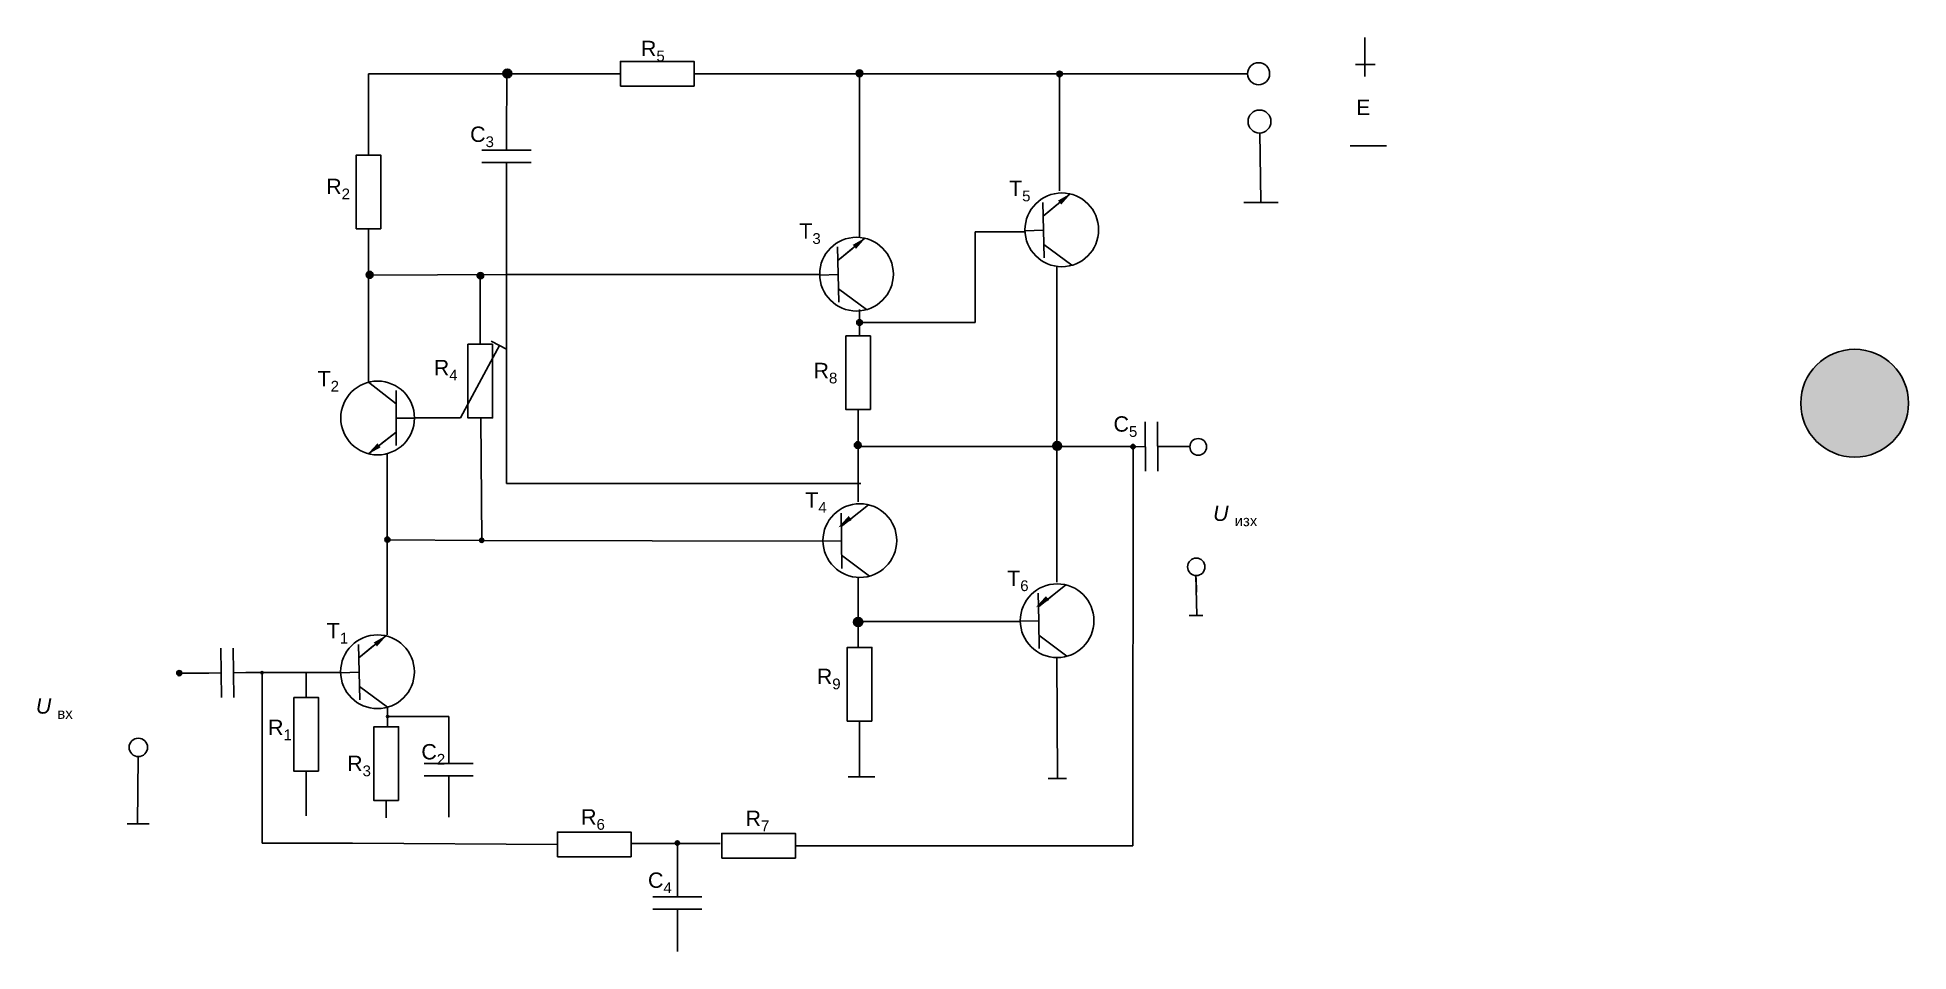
# Model space of a CAD drawing. Header units: millimetres. Extents: x -753 to 1481, y 687 to 1708.
# Drawn here: x -753 to -448.3, y 686.7 to 835.5 of the extents above; entities outside this region: 1.
import ezdxf

# ---------------------------------------------------------------- set-up
doc = ezdxf.new("R2010")
doc.units = ezdxf.units.MM
doc.styles.get("Standard").update_dxf_attribs({"font": 'arial.ttf'})

# ---------------------------------------------------------------- blocks, each defined once
blk = doc.blocks.new('Постоянен кондензатор')
for p, q in [((8, 0), (0, 0)), ((4, 0), (4, 2)), ((0, -2), (8, -2)), ((4, -2), (4, -4))]:
    blk.add_line(p, q)
blk = doc.blocks.new('Резистир_постоянен')
blk.add_lwpolyline([(-12, -2), (0, -2), (0, 2), (-12, 2)], close=True)
blk = doc.blocks.new('PNP транзистор')
for p, q in [((-5.81, 4.5), (-2.32, 0)), ((2.32, 0), (5.81, 4.5)), ((0, 0), (-4.5, 0)), ((-4.16, 2.37), (-2.32, 0)), ((0, 0), (0, -3)), ((0, 0), (4.5, 0))]:
    blk.add_line(p, q)
blk.add_circle((0, 3), 6)
blk.add_solid([(-4.78, 2.51), (-4.12, 3.02), (-5.98, 4.74)])
blk = doc.blocks.new('Резистор_постоянен')
blk.add_lwpolyline([(-12, -2), (0, -2), (0, 2), (-12, 2)], close=True)
blk = doc.blocks.new('NPN транзистор')
for p, q in [((-5.81, 4.5), (-2.32, 0)), ((-5.81, 4.5), (-5.69, 4.35)), ((2.32, 0), (5.81, 4.5)), ((0, 0), (-4.5, 0)), ((-4.16, 2.37), (-2.32, 0)), ((0, 0), (0, -3)), ((0, 0), (4.5, 0))]:
    blk.add_line(p, q)
blk.add_circle((0, 3), 6)
blk.add_solid([(-3.37, 1.74), (-4.03, 1.23), (-2.17, -0.49)])

msp = doc.modelspace()

# ---------------------------------------------------------------- hatches: boundary and pattern name
h = msp.add_hatch(color=256)
h.dxf.hatch_style = 1
h.paths.add_polyline_path([(-677.21, 829.59, 0.015671), (-677.21, 829.55), (-676.63, 829.55, -1), (-676.48, 829.55), (-675.78, 829.55, 0.015671), (-675.77, 829.59, 1)])
h.paths.add_polyline_path([(-675.78, 829.55), (-676.48, 829.55, -0.416543), (-676.55, 829.48), (-676.56, 828.88, 0.421581)])
h.paths.add_polyline_path([(-676.55, 829.48, -0.411888), (-676.63, 829.55), (-677.21, 829.55, 0.370804), (-676.56, 828.88)])
h = msp.add_hatch(color=256)
h.dxf.hatch_style = 1
h.paths.add_polyline_path([(-676.63, 829.55), (-676.55, 829.55), (-676.48, 829.55, 1)])
h.paths.add_polyline_path([(-676.55, 829.55), (-676.63, 829.55, 0.411888), (-676.55, 829.48)])
h.paths.add_polyline_path([(-676.48, 829.55), (-676.55, 829.55), (-676.55, 829.48, 0.416543)])
h = msp.add_hatch(color=256)
h.dxf.hatch_style = 1
h.paths.add_polyline_path([(-619.69, 829.63, 0.037065), (-619.68, 829.55), (-618.6, 829.55, 0.037065), (-618.59, 829.63, 1)])
h.paths.add_polyline_path([(-619.14, 829.55), (-619.68, 829.55, 0.374348), (-619.14, 829.08)])
h.paths.add_polyline_path([(-618.6, 829.55), (-619.14, 829.55), (-619.14, 829.08, 0.36855)])
h = msp.add_hatch(color=256)
h.dxf.hatch_style = 1
h.paths.add_polyline_path([(-586.12, 829.54, 1), (-587, 829.54, 1)])
h = msp.add_hatch(color=256)
h.dxf.hatch_style = 1
h.paths.add_polyline_path([(-699.1, 797.36), (-699.1, 796.93, -0.414214), (-699.02, 796.85, -0.411888), (-699.1, 796.78), (-698.34, 796.78, 0.020372), (-698.34, 796.83, 0.519554)])
h.paths.add_polyline_path([(-699.1, 797.36, 0.316176), (-699.47, 796.83, 0.316176), (-699.1, 796.29), (-699.1, 796.78, -0.414214), (-699.17, 796.85, -0.414214), (-699.1, 796.93)])
h.paths.add_polyline_path([(-699.02, 796.85, 0.414214), (-699.1, 796.93), (-699.1, 796.78), (-699.1, 796.78, 0.411888)])
h.paths.add_polyline_path([(-698.34, 796.78), (-699.1, 796.78), (-699.1, 796.29, 0.493954)])
h = msp.add_hatch(color=256)
h.dxf.hatch_style = 1
h.paths.add_polyline_path([(-699.1, 796.93), (-699.1, 796.85), (-699.02, 796.85, 0.414005)])
h.paths.add_polyline_path([(-699.1, 796.93, 0.414214), (-699.17, 796.85, 0.414214), (-699.1, 796.78)])
h = msp.add_hatch(color=256)
h.dxf.hatch_style = 1
h.paths.add_polyline_path([(-681.35, 796.85), (-680.99, 796.85, -0.04899), (-680.99, 796.87, -1), (-680.84, 796.87, -0.046999), (-680.84, 796.85), (-680.38, 796.85, 0.715719)])
h.paths.add_polyline_path([(-680.99, 796.87, 0.04899), (-680.99, 796.85), (-680.84, 796.85, 0.046999), (-680.84, 796.87, 1)], flags=17)
h.paths.add_polyline_path([(-680.84, 796.85), (-680.91, 796.85), (-680.91, 796.79, 0.360202)], flags=17)
h.paths.add_polyline_path([(-680.35, 796.69, 0.083285), (-680.38, 796.85), (-680.84, 796.85, -0.360202), (-680.91, 796.79), (-680.91, 796.18, 0.442378)])
h.paths.add_polyline_path([(-680.91, 796.79, -0.35796), (-680.99, 796.85), (-681.35, 796.85, 0.081285), (-681.38, 796.69, 0.386599), (-680.91, 796.18)])
h = msp.add_hatch(color=256)
h.dxf.hatch_style = 1
h.paths.add_polyline_path([(-680.91, 796.87), (-680.99, 796.87, 0.414005), (-680.91, 796.79)])
h = msp.add_hatch(color=256)
h.dxf.hatch_style = 1
h.paths.add_polyline_path([(-619.14, 789.54), (-619.14, 789.44, -0.402661), (-618.82, 789.1), (-618.67, 789.1, 0.401086)])
h.paths.add_polyline_path([(-619.14, 789.44, 0.429788), (-619.49, 789.1, 0.429788), (-619.14, 788.77)], flags=17)
h.paths.add_polyline_path([(-619.14, 789.44), (-619.14, 789.1), (-618.82, 789.1, 0.402661)], flags=17)
h.paths.add_polyline_path([(-618.82, 789.1), (-619.14, 789.1), (-619.14, 788.77, 0.394968)], flags=17)
h.paths.add_polyline_path([(-618.67, 789.08, 0.011882), (-618.67, 789.1), (-618.82, 789.1, -0.394968), (-619.14, 788.77), (-619.14, 788.61, 0.414945)])
h.paths.add_polyline_path([(-619.49, 789.1, -0.429788), (-619.14, 789.44), (-619.14, 789.54, 0.413483), (-619.6, 789.08, 0.413483), (-619.14, 788.61), (-619.14, 788.77, -0.429788)])
h = msp.add_hatch(color=256)
h.dxf.hatch_style = 1
h.paths.add_polyline_path([(-448.3, 775.94, 1), (-465.86, 775.94, 1)])
h = msp.add_hatch(color=256)
h.dxf.hatch_style = 1
h.paths.add_polyline_path([(-618.86, 769.12, 0.380841), (-619.36, 769.68), (-619.36, 768.88), (-618.92, 768.88, 0.112717)])
h.paths.add_polyline_path([(-618.92, 768.88), (-619.36, 768.88), (-619.36, 768.56, 0.257088)])
h.paths.add_polyline_path([(-619.36, 769.68, 0.448393), (-619.99, 769.12, 0.448393), (-619.36, 768.56), (-619.36, 768.88)])
h = msp.add_hatch(color=256)
h.dxf.hatch_style = 1
h.paths.add_polyline_path([(-587, 769.68), (-587, 768.88), (-586.25, 768.88, 0.037019), (-586.25, 768.98, 0.434297)])
h.paths.add_polyline_path([(-586.25, 768.88), (-587, 768.88), (-587, 768.28, 0.390992)])
h.paths.add_polyline_path([(-587, 768.88), (-587.64, 768.88, 0.352249), (-587, 768.28)])
h.paths.add_polyline_path([(-587, 769.68, 0.394412), (-587.65, 768.98, 0.037019), (-587.64, 768.88), (-587, 768.88)])
h = msp.add_hatch(color=256)
h.dxf.hatch_style = 1
h.paths.add_polyline_path([(-574.96, 768.87, 1), (-574.24, 768.87, 1)])
h = msp.add_hatch(color=256)
h.dxf.hatch_style = 1
h.paths.add_polyline_path([(-696.04, 754.15), (-696.04, 753.33, 0.427232), (-695.61, 753.74, 0.427232)])
h.paths.add_polyline_path([(-696.04, 754.15, 0.401314), (-696.44, 753.74, 0.401314), (-696.04, 753.33)])
h = msp.add_hatch(color=256)
h.dxf.hatch_style = 1
h.paths.add_polyline_path([(-680.63, 753.97), (-680.63, 753.59), (-680.33, 753.59, 0.027118), (-680.33, 753.63, 0.375897)])
h.paths.add_polyline_path([(-680.63, 753.97, 0.453597), (-681.02, 753.63, 0.011023), (-681.02, 753.61), (-680.63, 753.61)])
h.paths.add_polyline_path([(-680.33, 753.59), (-680.63, 753.59), (-680.63, 753.61), (-681.02, 753.61, 0.9265)])
h = msp.add_hatch(color=256)
h.dxf.hatch_style = 1
h.paths.add_polyline_path([(-619.36, 741.06), (-619.36, 740.43), (-618.63, 740.43, 0.368006)])
h.paths.add_polyline_path([(-618.62, 740.32, 0.037021), (-618.63, 740.43), (-619.36, 740.43), (-619.36, 739.57, 0.410622)])
h.paths.add_polyline_path([(-619.36, 740.43), (-619.36, 741.06, 0.417815), (-620.11, 740.32, 0.417815), (-619.36, 739.57)])
h = msp.add_hatch(color=256)
h.dxf.hatch_style = 1
h.paths.add_polyline_path([(-730.34, 732.01, 1), (-729.5, 732.01, 1)])
h.paths.add_polyline_path([(-729.8, 732.06, -0.112495), (-729.79, 732.03, -0.140939), (-729.81, 731.99, -0.875304), (-730.14, 732.04, -0.926001)], flags=16)
h = msp.add_hatch(color=256)
h.dxf.hatch_style = 1
h.paths.add_polyline_path([(-729.8, 732.06, 0.926001), (-730.14, 732.04, 0.875304), (-729.81, 731.99, -0.752941), (-729.94, 732.03, -0.797762)])
h = msp.add_hatch(color=256)
h.dxf.hatch_style = 1
h.paths.add_polyline_path([(-729.94, 732.03, 1), (-729.79, 732.03, 1)])
h = msp.add_hatch(color=256)
h.dxf.hatch_style = 1
h.paths.add_polyline_path([(-716.62, 732.08, 1), (-716.28, 732.08, 1)])
h = msp.add_hatch(color=256)
h.dxf.hatch_style = 1
h.paths.add_polyline_path([(-709.31, 732.09), (-709.24, 732.09), (-709.17, 732.09, 0.967501)])
h.paths.add_polyline_path([(-709.17, 732.08, 0.008258), (-709.17, 732.09), (-709.24, 732.09), (-709.24, 732.01, 0.41547)])
h.paths.add_polyline_path([(-709.24, 732.09), (-709.31, 732.09, 0.008258), (-709.31, 732.08, 0.412958), (-709.24, 732.01)])
h = msp.add_hatch(color=256)
h.dxf.hatch_style = 1
h.paths.add_polyline_path([(-696, 725.04, 0.414703), (-696.07, 724.96, 0.413724), (-696, 724.89)])
h.paths.add_polyline_path([(-696, 725.04), (-696, 724.96), (-695.92, 724.96, 0.414214)])
h.paths.add_polyline_path([(-695.92, 724.96), (-696, 724.96), (-696, 724.89, 0.414214)])
h = msp.add_hatch(color=256)
h.dxf.hatch_style = 1
h.paths.add_polyline_path([(-649.15, 704.35, 0.044145), (-649.15, 704.29), (-648.81, 704.29), (-648.47, 704.29, 0.044145), (-648.46, 704.35, 1)])
h.paths.add_polyline_path([(-648.47, 704.29), (-648.81, 704.29), (-648.81, 704, 0.363188)])
h.paths.add_polyline_path([(-648.81, 704.29), (-649.15, 704.29, 0.363659), (-648.81, 704)])

# ---------------------------------------------------------------- linework, layer by layer
for p, q in [((-536.85, 835.46), (-536.85, 829.11)), ((-699.1, 816.32), (-699.1, 829.55)), ((-699.1, 829.55), (-676.55, 829.55)), ((-676.55, 829.55), (-676.63, 819.12)), ((-676.55, 829.55), (-658.07, 829.55)), ((-646.07, 829.55), (-617.16, 829.55)), ((-619.14, 829.55), (-619.14, 802.97)), ((-617.16, 829.55), (-555.97, 829.55)), ((-586.56, 829.55), (-586.56, 810.49)), ((-538.37, 831.07), (-535.19, 831.07)), ((-553.81, 808.79), (-553.93, 819.99)), ((-539.26, 817.82), (-533.3, 817.82)), ((-533.3, 817.82), (-533.3, 817.82)), ((-533.3, 817.82), (-533.3, 817.82)), ((-676.63, 813.12), (-676.63, 801.55)), ((-556.53, 808.58), (-550.98, 808.58)), ((-699.1, 789.38), (-699.1, 804.32)), ((-676.63, 796.87), (-676.63, 801.55)), ((-600.3, 789.1), (-600.3, 803.81)), ((-600.3, 803.81), (-592.19, 803.81)), ((-699.1, 796.78), (-676.63, 796.87)), ((-680.91, 785.54), (-680.91, 796.87)), ((-676.63, 796.87), (-676.61, 762.86)), ((-676.63, 796.87), (-625.63, 796.87)), ((-587, 768.88), (-587, 798.2)), ((-699.12, 779.34), (-699.1, 789.38)), ((-619.14, 791.17), (-619.14, 787.03)), ((-619.14, 789.1), (-600.3, 789.1)), ((-684.13, 773.54), (-678.82, 783.42)), ((-677.79, 785.34), (-679.11, 786.05)), ((-678.82, 783.42), (-677.79, 785.34)), ((-677.79, 785.34), (-676.62, 784.72)), ((-619.36, 774.89), (-619.36, 762.86)), ((-691.62, 773.54), (-684.13, 773.54)), ((-680.63, 753.59), (-680.81, 773.49)), ((-619.36, 768.88), (-587, 768.88)), ((-587, 768.88), (-587, 746.82)), ((-587, 768.88), (-574.64, 768.88)), ((-574.6, 768.86), (-574.62, 704.63)), ((-570.6, 768.9), (-565.34, 768.9)), ((-696.04, 742.87), (-696.04, 767.74)), ((-676.61, 762.86), (-618.93, 762.86)), ((-619.36, 762.86), (-619.36, 759.9)), ((-680.62, 753.61), (-695.98, 753.7)), ((-625.18, 753.5), (-680.63, 753.59)), ((-619.36, 740.43), (-619.36, 747.59)), ((-564.35, 747.95), (-564.2, 741.38)), ((-564.27, 745.2), (-564.33, 747.51)), ((-696.04, 738.26), (-696.04, 742.87)), ((-565.48, 741.39), (-563.62, 741.39)), ((-563.23, 741.39), (-564.01, 741.39)), ((-619.36, 740.43), (-609.04, 740.43)), ((-619.36, 740.43), (-619.36, 736.26)), ((-609.04, 740.43), (-593.13, 740.43)), ((-587, 734.54), (-586.89, 714.88)), ((-725.09, 732.03), (-729.86, 732.03)), ((-719.09, 732.09), (-713.79, 732.09)), ((-716.44, 732.09), (-716.44, 717.1)), ((-713.79, 732.09), (-709.24, 732.09)), ((-709.24, 732.09), (-709.24, 728.04)), ((-709.24, 732.09), (-703.64, 732.09)), ((-696, 726.46), (-696, 723.46)), ((-696, 724.96), (-686, 724.95)), ((-686, 724.95), (-686.01, 718.95)), ((-619.13, 724.2), (-619.13, 715.12)), ((-736.75, 707.47), (-736.59, 718.37)), ((-716.44, 717.1), (-716.44, 709.86)), ((-709.24, 716.04), (-709.24, 708.79)), ((-686.04, 713.28), (-686.04, 708.57)), ((-620.97, 715.12), (-616.67, 715.12)), ((-586.89, 714.88), (-588.41, 714.89)), ((-588.41, 714.89), (-585.41, 714.87)), ((-696.21, 711.28), (-696.21, 708.44)), ((-736.75, 707.47), (-738.43, 707.47)), ((-738.43, 707.47), (-734.84, 707.47)), ((-716.44, 709.86), (-716.44, 704.35)), ((-716.44, 704.35), (-701.7, 704.35)), ((-701.7, 704.35), (-668.34, 704.14)), ((-656.25, 704.29), (-648.81, 704.29)), ((-648.81, 704.29), (-648.81, 697.59)), ((-648.81, 704.29), (-641.81, 704.29)), ((-629.58, 703.92), (-574.62, 703.92)), ((-574.62, 704.63), (-574.62, 704.63)), ((-574.62, 703.92), (-574.62, 704.63)), ((-648.81, 691.59), (-648.81, 686.7))]:
    msp.add_line(p, q)
for centre, radius in [((-676.49, 829.59), 0.72), ((-676.55, 829.55), 0.0732), ((-619.14, 829.63), 0.55), ((-586.56, 829.54), 0.443), ((-554.15, 829.55), 1.8), ((-554, 821.78), 1.87), ((-698.9, 796.83), 0.568), ((-699.1, 796.85), 0.0732), ((-680.87, 796.69), 0.512), ((-680.91, 796.87), 0.0732), ((-619.13, 789.08), 0.463), ((-619.15, 789.1), 0.333), ((-457.08, 775.94), 8.78), ((-619.42, 769.12), 0.562), ((-586.95, 768.98), 0.703), ((-574.6, 768.87), 0.36), ((-563.98, 768.83), 1.36), ((-696.03, 753.74), 0.412), ((-680.67, 753.63), 0.345), ((-564.3, 749.31), 1.42), ((-619.37, 740.32), 0.744), ((-729.92, 732.01), 0.417), ((-729.97, 732.04), 0.17), ((-729.87, 732.03), 0.0732), ((-716.45, 732.08), 0.172), ((-709.24, 732.08), 0.0697), ((-696, 724.96), 0.181), ((-696, 724.96), 0.0732), ((-736.59, 719.93), 1.5), ((-648.81, 704.35), 0.347)]:
    msp.add_circle(centre, radius)

# ---------------------------------------------------------------- block references
for name, p in [('Постоянен кондензатор', (1473.16, 1706.45)), ('Резистор_постоянен', (-646.07, 829.55)), ('Постоянен кондензатор', (-680.63, 817.12)), ('Постоянен кондензатор', (-690.04, 717.28)), ('Резистир_постоянен', (-656.34, 704.14)), ('Резистир_постоянен', (-629.58, 703.92)), ('Постоянен кондензатор', (-652.81, 695.59))]:
    msp.add_blockref(name, p)
for name, p, rotation in [('Резистор_постоянен', (-699.1, 816.32), 90), ('PNP транзистор', (-589.2, 804.08), 271.4104142049893), ('PNP транзистор', (-622.63, 796.87), 271.4104142049893), ('Резистор_постоянен', (-619.36, 786.89), 90), ('Резистор_постоянен', (-680.91, 773.54), 270.0408372028894), ('PNP транзистор', (-694.62, 773.53), 90), ('Постоянен кондензатор', (-570.64, 772.9), 270.5440163300595), ('NPN транзистор', (-622.09, 753.54), 270.8252352306916), ('NPN транзистор', (-589.96, 740.5), 270.8252352306916), ('PNP транзистор', (-700.64, 732.16), 271.4104142049893), ('Постоянен кондензатор', (-721.13, 736.07), 270.5440163300595), ('Резистир_постоянен', (-619.13, 736.2), 90), ('Резистир_постоянен', (-709.24, 728.04), 90), ('Резистир_постоянен', (-696.21, 723.28), 90)]:
    msp.add_blockref(name, p, dxfattribs=dict(rotation=rotation))

# ---------------------------------------------------------------- texts
at = {"char_height": 2.5, "attachment_point": 1}
for s, width, insert in [('\\A1;R{\\H0.7x;\\S^ 5;}', 20.3292, (-654.74, 834.92)), ('E', 11.515, (-538.27, 825.33)), ('\\A1;C{\\H0.7x;\\S^ 3;}', 17.1551, (-682.56, 820.96)), ('\\A1;R{\\H0.7x;\\S^ 2;}', 12.5778, (-706, 812.47)), ('\\A1;T{\\H0.7x;\\S^ 5;}', 30.4099, (-594.79, 812.14)), ('\\A1;T{\\H0.7x;\\S^ 3;}', 15.1976, (-628.95, 805.21)), ('\\A1;T{\\H0.7x;\\S^ 2;}', 17.4508, (-707.4, 781.18)), ('\\A1;R{\\H0.7x;\\S^ 4;}', 15.7711, (-688.48, 782.99)), ('\\A1;R{\\H0.7x;\\S^ 8;}', 20.434, (-626.64, 782.51)), ('\\A1;C{\\H0.7x;\\S^ 5;}', 16.1644, (-577.78, 773.81)), ('\\A1;T{\\H0.7x;\\S^ 4;}', 31.5016, (-627.98, 761.45)), ('\\A1;{\\fArial|b0|i1|c204|p34;U \\fArial|b0|i0|c204|p34;\\H0.7x;\\S^ изх;}', 17.9537, (-561.56, 759.28)), ('\\A1;T{\\H0.7x;\\S^ 6;}', 48.2261, (-595.1, 748.71)), ('\\A1;T{\\H0.7x;\\S^ 1;}', 7.4964, (-705.92, 740.18)), ('\\A1;R{\\H0.7x;\\S^ 9;}', 27.8521, (-626.1, 732.73)), ('\\A1;{\\fArial|b0|i1|c204|p34;U \\fArial|b0|i0|c204|p34;\\H0.7x;\\S^ вх;}', 13.2621, (-753.28, 727.92)), ('\\A1;R{\\H0.7x;\\S^ 1;}', 21.4708, (-715.47, 724.44)), ('\\A1;C{\\H0.7x;\\S^ 2;}', 25.0608, (-690.5, 720.47)), ('\\A1;R{\\H0.7x;\\S^ 3;}', 19.4185, (-702.59, 718.58)), ('\\A1;R{\\H0.7x;\\S^ 6;}', 11.8945, (-664.49, 709.87)), ('\\A1;R{\\H0.7x;\\S^ 7;}', 20.3802, (-637.71, 709.63)), ('\\A1;C{\\H0.7x;\\S^ 4;}', 21.1434, (-653.59, 699.57))]:
    msp.add_mtext_dynamic_manual_height_columns(s, width=width, gutter_width=12.5, heights=[0], dxfattribs=dict(at, insert=insert))

doc.saveas('drawing.dxf')
